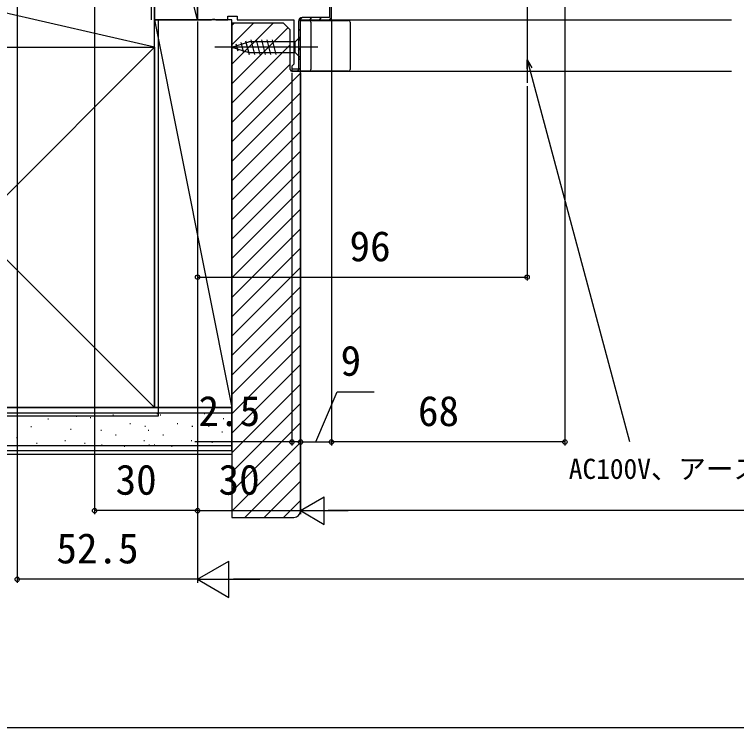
# Model space of a CAD drawing. Units: millimetres, scale not verified. Extents: x -538 to 512, y -790 to 792.
# Drawn here: x -332.1 to -121.8, y -769.3 to -561.6 of the extents above; entities that cross this region are included whole.
import ezdxf
from ezdxf.enums import TextEntityAlignment as Align

# ---------------------------------------------------------------- set-up
doc = ezdxf.new("R2010")
doc.units = ezdxf.units.MM
doc.header["$LTSCALE"] = 4
for name, color, linetype in [('0-2_YKK_11', 7, 'Continuous'), ('0-4_YKK_12', 2, 'Continuous'), ('0-5_YKK_13', 4, 'Continuous'), ('0-7_YKK_D', 6, 'Continuous'), ('0-8_YKK_ZWAK', 7, 'Continuous'), ('0-9_YSS_K', 3, 'Continuous'), ('0-A_YSS_KE', 3, 'Continuous')]:
    doc.layers.add(name, color=color, linetype=linetype)
doc.styles.add('ＭＳ ゴシック', font='')
doc.styles.get('ＭＳ ゴシック').set_extended_font_data('MS Gothic')

msp = doc.modelspace()

# ---------------------------------------------------------------- linework, layer by layer
at = {"layer": '0-2_YKK_11'}
for p, q in [((-249.352, -563.577), (-248.298, -562.524)), ((-246.069, -563.123), (-245.469, -562.523)), ((-243.241, -563.123), (-242.641, -562.523)), ((-240.412, -563.123), (-239.752, -562.463)), ((-249.352, -566.406), (-248.752, -565.806)), ((-249.352, -569.235), (-248.752, -568.635)), ((-249.352, -572.063), (-248.752, -571.463)), ((-249.352, -574.892), (-248.752, -574.292)), ((-249.755, -578.123), (-248.752, -577.12))]:
    msp.add_line(p, q, dxfattribs=at)
for points in [[(-288.752, -433.123), (-288.752, -510.623), (-308.752, -510.623), (-308.752, -513.123), (-278.752, -513.123), (-278.752, -563.123), (-274.677, -563.123), (-274.287, -562.935), (-273.818, -562.935), (-273.428, -563.123), (-269.952, -563.123), (-269.952, -562.123), (-267.252, -562.123), (-267.252, -563.123), (-250.752, -563.123), (-250.752, -576.031), (-251.002, -576.327), (-251.252, -576.623), (-251.252, -578.123), (-248.752, -578.123), (-248.752, -563.123), (-239.752, -563.123), (-239.752, -558.323)], [(-249.352, -563.623), (-249.352, -577.523), (-251.252, -577.523), (-251.252, -578.123), (-248.752, -578.123), (-248.752, -563.123), (-239.752, -563.123), (-239.752, -558.323)], [(-240.352, -558.323), (-240.352, -562.523), (-248.252, -562.523)]]:
    msp.add_lwpolyline(points, dxfattribs=at)
msp.add_arc((-248.252, -563.623), 1.1, 89.99996, 179.99994, dxfattribs=at)
at = {"layer": '0-4_YKK_12'}
for p, q in [((-182.752, -523.683), (-182.752, -581.473)), ((-240.252, -563.123), (-123.253, -563.123)), ((-250.134, -578.123), (-123.253, -578.123))]:
    msp.add_line(p, q, dxfattribs=at)
at = {"layer": '0-5_YKK_13'}
for p, q in [((-248.752, -578.124), (-248.752, -563.324)), ((-248.752, -563.324), (-234.752, -563.324)), ((-245.752, -563.824), (-245.752, -577.624)), ((-234.252, -563.824), (-234.252, -577.624)), ((-268.753, -571.124), (-263.837, -569.574)), ((-266.174, -569.734), (-265.36, -572.77)), ((-264.742, -569.283), (-263.686, -573.224)), ((-250.303, -569.574), (-263.837, -569.574)), ((-263.258, -569.024), (-262.133, -573.224)), ((-261.705, -569.024), (-260.58, -573.224)), ((-260.152, -569.024), (-259.027, -573.224)), ((-258.599, -569.024), (-257.474, -573.224)), ((-257.046, -569.024), (-255.921, -573.224)), ((-248.753, -568.024), (-250.303, -569.574)), ((-250.303, -572.674), (-250.303, -569.574)), ((-248.752, -574.224), (-248.753, -568.024)), ((-243.753, -571.124), (-273.753, -571.124)), ((-268.753, -571.124), (-263.837, -572.674)), ((-267.606, -570.186), (-267.056, -572.236)), ((-263.837, -572.674), (-250.303, -572.674)), ((-248.752, -574.224), (-250.303, -572.674)), ((-234.752, -578.124), (-248.752, -578.124))]:
    msp.add_line(p, q, dxfattribs=at)
for centre, start, end in [((-246.252, -563.824), 0, 90), ((-234.752, -563.824), 0, 90), ((-246.252, -577.624), 270, 0), ((-234.752, -577.624), 270, 0)]:
    msp.add_arc(centre, 0.5, start, end, dxfattribs=at)
at = {"layer": '0-7_YKK_D'}
for p, q in [((-171.752, -491.823), (-171.752, -687.123)), ((-331.252, -514.823), (-331.252, -727.123)), ((-308.752, -513.623), (-308.752, -707.123)), ((-278.752, -563.623), (-278.752, -707.123)), ((-278.752, -563.623), (-278.752, -727.123)), ((-278.752, -563.623), (-278.752, -727.123)), ((-278.752, -563.623), (-278.752, -707.123)), ((-278.752, -563.623), (-278.752, -639.123)), ((-239.752, -563.623), (-239.752, -687.123)), ((-239.752, -563.623), (-239.752, -687.123)), ((-251.252, -578.623), (-251.252, -687.123)), ((-248.752, -578.623), (-248.752, -687.123)), ((-248.752, -578.623), (-248.752, -707.123)), ((-248.752, -578.623), (-248.752, -707.123)), ((-248.752, -578.623), (-248.752, -687.123)), ((-182.752, -582.473), (-182.752, -639.123)), ((-278.752, -638.123), (-182.752, -638.123)), ((-251.252, -686.123), (-279.58, -686.123)), ((-248.752, -686.123), (-251.252, -686.123)), ((-248.752, -686.123), (-239.752, -686.123)), ((-248.752, -686.123), (-246.202, -686.123)), ((-171.752, -686.123), (-239.752, -686.123)), ((-248.752, -706.123), (-241.824, -702.123)), ((-241.824, -710.123), (-241.824, -702.123)), ((-278.752, -706.123), (-308.752, -706.123)), ((-278.752, -706.123), (-248.752, -706.123)), ((-248.752, -706.123), (-241.824, -710.123)), ((-248.752, -706.123), (-234.896, -706.123)), ((183.247, -706.123), (-240.752, -706.123)), ((-278.752, -726.123), (-269.659, -720.873)), ((-269.659, -731.373), (-269.659, -720.873)), ((-278.752, -726.123), (-331.252, -726.123)), ((-278.752, -726.123), (-269.659, -731.373)), ((-278.752, -726.123), (-260.566, -726.123)), ((210.747, -726.123), (-268.252, -726.123))]:
    msp.add_line(p, q, dxfattribs=at)
for points in [[(-182.752, -577.479), (-182.752, -574.839), (-181.432, -577.125)], [(-182.752, -574.839), (-182.092, -577.302), (-152.979, -685.954)], [(-244.252, -686.123), (-238.129, -671.485), (-227.31, -671.485)]]:
    msp.add_lwpolyline(points, dxfattribs=at)
for centre in [(-278.752, -638.123), (-182.752, -638.123), (-251.252, -686.123), (-248.752, -686.123), (-248.752, -686.123), (-239.752, -686.123), (-239.752, -686.123), (-171.752, -686.123), (-308.752, -706.123), (-278.752, -706.123), (-278.752, -706.123), (-331.252, -726.123)]:
    msp.add_circle(centre, 0.637, dxfattribs=at)
at = {"layer": '0-8_YKK_ZWAK'}
msp.add_lwpolyline([(-538.3, -769.3), (511.7, -769.3), (511.7, 760.7)], dxfattribs=at)
at = {"layer": '0-9_YSS_K'}
for p, q in [((-278.752, -563.123), (-291.252, -514.123)), ((-291.25, -571.123), (-343.752, -559.123)), ((-268.752, -563.123), (-291.253, -563.123)), ((-268.752, -676.123), (-268.752, -563.123)), ((-268.752, -564.804), (-268.071, -564.123)), ((-268.752, -570.461), (-262.415, -564.123)), ((-268.752, -576.117), (-256.758, -564.123)), ((-268.752, -581.774), (-252.427, -565.449)), ((-291.252, -676.123), (-396.252, -571.123)), ((-291.252, -571.123), (-396.252, -676.123)), ((-268.752, -587.431), (-251.752, -570.431)), ((-268.752, -593.088), (-251.752, -576.088)), ((-268.752, -598.745), (-248.752, -578.745)), ((-268.752, -604.402), (-248.752, -584.402)), ((-268.752, -610.059), (-248.752, -590.059)), ((-268.752, -615.715), (-248.752, -595.715)), ((-268.752, -621.372), (-248.752, -601.372)), ((-268.752, -627.029), (-248.752, -607.029)), ((-268.752, -632.686), (-248.752, -612.686)), ((-268.752, -638.343), (-248.752, -618.343)), ((-268.752, -644), (-248.752, -624)), ((-268.752, -649.657), (-248.752, -629.657)), ((-268.752, -655.313), (-248.752, -635.313)), ((-268.752, -660.97), (-248.752, -640.97)), ((-268.752, -666.627), (-248.752, -646.627)), ((-268.752, -672.284), (-248.752, -652.284)), ((-268.752, -677.941), (-248.752, -657.941)), ((-268.752, -683.598), (-248.752, -663.598)), ((-268.752, -689.255), (-248.752, -669.255)), ((-268.752, -694.911), (-248.752, -674.911)), ((-268.752, -676.123), (-291.253, -676.123)), ((-456.246, -677.623), (-268.752, -677.623)), ((-313.951, -678.689), (-314.151, -678.689)), ((-309.86, -679.122), (-310.06, -679.122)), ((-303.233, -678.342), (-303.433, -678.342)), ((-290.436, -677.952), (-290.636, -677.952)), ((-289.46, -678.342), (-289.66, -678.342)), ((-276.663, -677.952), (-276.863, -677.952)), ((-322.192, -679.513), (-322.392, -679.513)), ((-298.292, -680.837), (-298.492, -680.837)), ((-284.519, -680.837), (-284.719, -680.837)), ((-271.054, -679.415), (-271.255, -679.415)), ((-268.752, -700.568), (-248.752, -680.568)), ((-327.137, -681.661), (-327.337, -681.661)), ((-315.599, -682.485), (-315.799, -682.485)), ((-306.741, -682.74), (-306.941, -682.74)), ((-293.944, -681.571), (-294.144, -681.571)), ((-292.968, -682.74), (-293.168, -682.74)), ((-280.171, -681.571), (-280.371, -681.571)), ((-275.368, -681.571), (-275.568, -681.571)), ((-271.447, -683.269), (-271.647, -683.269)), ((-331.258, -684.958), (-331.458, -684.958)), ((-302.412, -684.133), (-302.612, -684.133)), ((-288.639, -684.133), (-288.839, -684.133)), ((-456.246, -687.123), (-268.752, -687.123)), ((-325.489, -686.606), (-325.689, -686.606)), ((-317.247, -685.782), (-317.447, -685.782)), ((-311.478, -686.606), (-311.678, -686.606)), ((-306.552, -687.028), (-306.752, -687.028)), ((-299.94, -687.43), (-300.14, -687.43)), ((-294.171, -685.782), (-294.371, -685.782)), ((-292.779, -687.028), (-292.979, -687.028)), ((-291.215, -687.028), (-291.415, -687.028)), ((-286.167, -687.43), (-286.367, -687.43)), ((-280.398, -685.782), (-280.598, -685.782)), ((-274.388, -686.306), (-274.588, -686.306)), ((-268.752, -706.225), (-248.752, -686.225)), ((-456.246, -689.623), (-268.752, -689.623)), ((-264.993, -708.123), (-248.752, -691.882)), ((-259.336, -708.123), (-248.752, -697.539)), ((-253.68, -708.123), (-248.752, -703.196))]:
    msp.add_line(p, q, dxfattribs=at)
for points in [[(-278.752, -563.123), (-278.752, -514.123), (-291.252, -514.123), (-291.253, -563.123)], [(-291.252, -571.123), (-291.252, -559.123), (-343.752, -559.123), (-343.752, -571.123)]]:
    msp.add_lwpolyline(points, close=True, dxfattribs=at)
msp.add_lwpolyline([(-291.253, -676.123), (-291.252, -563.123), (-268.752, -676.123)], dxfattribs=at)
at = {"layer": '0-A_YSS_KE'}
for p, q in [((-290.252, -563.123), (-290.252, -678.623)), ((-456.246, -676.123), (-268.752, -676.123)), ((-268.752, -688.623), (-268.752, -676.123)), ((-290.252, -678.623), (-456.246, -678.623)), ((-456.246, -688.623), (-268.752, -688.623))]:
    msp.add_line(p, q, dxfattribs=at)
for points in [[(-344.753, -515.123), (-292.253, -515.123), (-292.253, -563.123)], [(-268.752, -564.123), (-268.752, -708.123), (-250.752, -708.123)], [(-251.752, -577.623), (-251.752, -566.123), (-253.752, -564.123), (-268.752, -564.123)], [(-396.252, -571.123), (-291.252, -571.123), (-291.252, -676.123), (-396.252, -676.123)], [(-248.752, -706.123), (-248.752, -578.123), (-251.252, -578.123)]]:
    msp.add_lwpolyline(points, dxfattribs=at)
for centre, radius, start, end in [((-251.252, -577.623), 0.5, 180, 270), ((-250.752, -706.123), 2, 270, 0)]:
    msp.add_arc(centre, radius, start, end, dxfattribs=at)

# ---------------------------------------------------------------- texts
at = {"layer": '0-7_YKK_D', "style": 'ＭＳ ゴシック'}
for s, height, p in [('96', 8.798, (-234.48, -636.123)), ('9', 8.798, (-237.083, -669.485)), ('2.5', 8.798, (-278.466, -684.123)), ('68', 8.798, (-214.548, -684.123)), ('AC100V、アース', 5.865, (-170.629, -698.635)), ('30', 8.798, (-302.616, -704.123)), ('30', 8.798, (-272.616, -704.123)), ('52.5', 8.798, (-319.866, -724.123))]:
    msp.add_text(s, height=height, dxfattribs=at).set_placement(p, align=Align.BOTTOM_LEFT)

doc.saveas('drawing.dxf')
